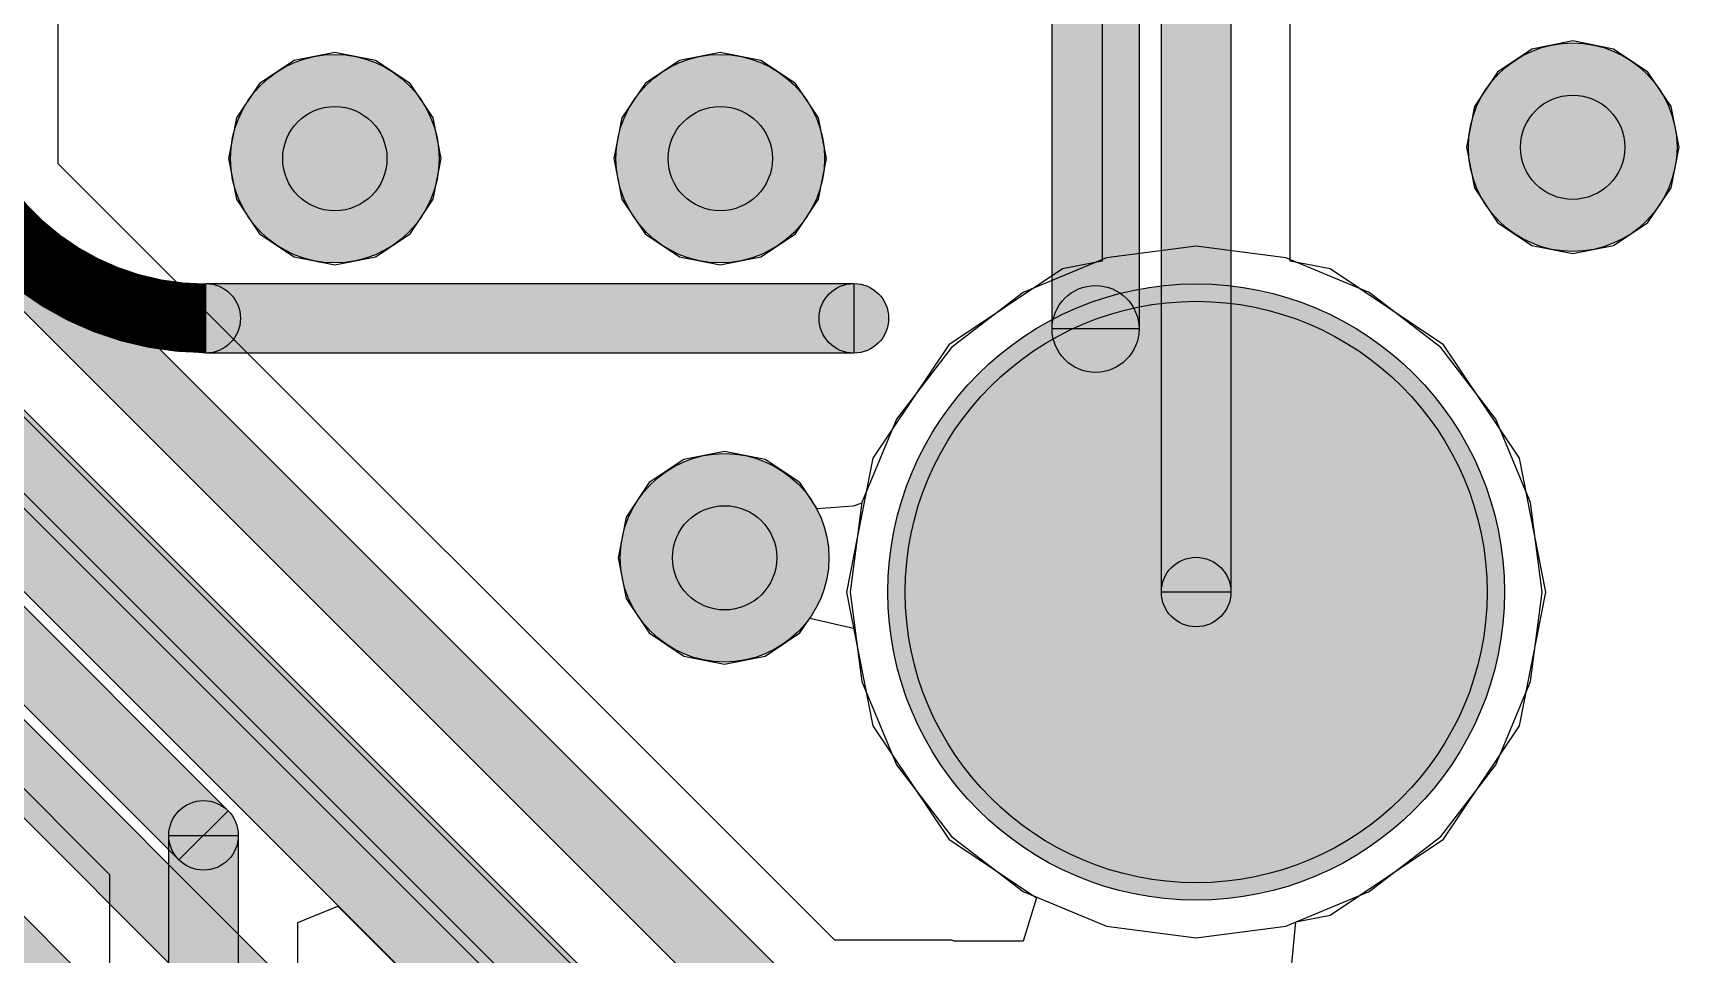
# Model space of a CAD drawing. Header units: millimetres. Extents: x -4 to 157, y -60 to 103.
# Drawn here: x 49.78 to 68.71, y -8.69 to 1.91 of the extents above; entities that cross this region are included whole.
import ezdxf

# ---------------------------------------------------------------- set-up
doc = ezdxf.new("R2010")
doc.units = ezdxf.units.MM
for name, color, linetype, true_color in [('BottomLayer', 5, 'Continuous', 0x0000ff), ('BottomSolder', 6, 'Continuous', 0xff00ff), ('MidLayer1', 7, 'Continuous', 0x7f0000), ('MidLayer2', 7, 'Continuous', 0x3f7f00), ('MultiLayer', 7, 'Continuous', 0xc0c0c0), ('TopLayer', 1, 'Continuous', 0xff0000), ('TopOverlay', 2, 'Continuous', 0xffff00), ('TopSolder', 7, 'Continuous', 0x7f007f)]:
    doc.layers.add(name, color=color, linetype=linetype, true_color=true_color)

msp = doc.modelspace()

# ---------------------------------------------------------------- hatches: boundary and pattern name
at = {"layer": 'BottomLayer', "true_color": 0x0000ff}
for points in [[(63.557, -4.528), (62.757, -4.528), (62.757, 4.399), (63.557, 4.399)], [(48.701, -0.33), (49.267, 0.236), (58.837, -9.334), (58.271, -9.9)], [(47.101, -0.993), (47.667, -0.427), (59.11, -11.87), (58.544, -12.435)], [(45.501, -1.655), (46.067, -1.09), (52.023, -7.046), (51.457, -7.611)], [(52.14, -12.205), (51.34, -12.205), (51.34, -7.328), (52.14, -7.328)]]:
    msp.add_hatch(color=5, dxfattribs=at).paths.add_polyline_path(points, flags=0)
h = msp.add_hatch(color=5, dxfattribs=at)
edge = h.paths.add_edge_path(flags=0)
edge.add_arc((67.488, 0.591), 1.2, 0, 360)
h = msp.add_hatch(color=5, dxfattribs=at)
edge = h.paths.add_edge_path(flags=0)
edge.add_arc((53.25, 0.46), 1.2, 0, 360)
h = msp.add_hatch(color=5, dxfattribs=at)
edge = h.paths.add_edge_path(flags=0)
edge.add_arc((57.683, 0.46), 1.2, 0, 360)
h = msp.add_hatch(color=5, dxfattribs=at)
edge = h.paths.add_edge_path(flags=0)
edge.add_arc((63.157, -4.528), 3.346, 0, 360)
h = msp.add_hatch(color=5, dxfattribs=at)
edge = h.paths.add_edge_path(flags=0)
edge.add_arc((57.733, -4.134), 1.2, 0, 360)
h = msp.add_hatch(color=5, dxfattribs=at)
edge = h.paths.add_edge_path(flags=0)
edge.add_arc((63.157, -4.528), 0.4, 0, 360)
h = msp.add_hatch(color=5, dxfattribs=at)
edge = h.paths.add_edge_path(flags=0)
edge.add_arc((51.74, -7.328), 0.4, 0, 360)
h = msp.add_hatch(color=5, dxfattribs=at)
edge = h.paths.add_edge_path(flags=0)
edge.add_arc((51.74, -7.328), 0.4, 0, 360)
at = {"layer": 'BottomSolder', "true_color": 0xff00ff}
h = msp.add_hatch(color=6, dxfattribs=at)
edge = h.paths.add_edge_path(flags=0)
edge.add_arc((63.157, -4.528), 3.546, 0, 360)
at = {"layer": 'MidLayer1', "true_color": 0x7f0000}
h = msp.add_hatch(color=16, dxfattribs=at)
edge = h.paths.add_edge_path(flags=0)
edge.add_arc((67.488, 0.591), 1.2, 0, 360)
h = msp.add_hatch(color=16, dxfattribs=at)
edge = h.paths.add_edge_path(flags=0)
edge.add_arc((53.25, 0.46), 1.2, 0, 360)
h = msp.add_hatch(color=16, dxfattribs=at)
edge = h.paths.add_edge_path(flags=0)
edge.add_arc((57.683, 0.46), 1.2, 0, 360)
h = msp.add_hatch(color=16, dxfattribs=at)
edge = h.paths.add_edge_path(flags=0)
edge.add_arc((63.157, -4.528), 3.346, 0, 360)
h = msp.add_hatch(color=16, dxfattribs=at)
edge = h.paths.add_edge_path(flags=0)
edge.add_arc((57.733, -4.134), 1.2, 0, 360)
at = {"layer": 'MidLayer2', "true_color": 0x3f7f00}
h = msp.add_hatch(color=76, dxfattribs=at)
edge = h.paths.add_edge_path(flags=0)
edge.add_arc((67.488, 0.591), 0.6, 0, 360)
h = msp.add_hatch(color=76, dxfattribs=at)
edge = h.paths.add_edge_path(flags=0)
edge.add_arc((53.25, 0.46), 0.6, 0, 360)
h = msp.add_hatch(color=76, dxfattribs=at)
edge = h.paths.add_edge_path(flags=0)
edge.add_arc((57.683, 0.46), 0.6, 0, 360)
h = msp.add_hatch(color=76, dxfattribs=at)
edge = h.paths.add_edge_path(flags=0)
edge.add_arc((63.157, -4.528), 3.346, 0, 360)
h = msp.add_hatch(color=76, dxfattribs=at)
edge = h.paths.add_edge_path(flags=0)
edge.add_arc((57.733, -4.134), 0.6, 0, 360)
at = {"layer": 'MultiLayer', "true_color": 0xc0c0c0}
h = msp.add_hatch(color=9, dxfattribs=at)
edge = h.paths.add_edge_path(flags=0)
edge.add_arc((63.157, -4.528), 3.346, 0, 360)
at = {"layer": 'TopLayer', "true_color": 0xff0000}
for points in [[(41.221, 3.93), (41.787, 4.495), (59.582, -13.3), (59.016, -13.866)], [(38.821, 3.723), (39.387, 4.289), (58.575, -14.9), (58.01, -15.466)], [(37.221, 3.06), (37.787, 3.626), (57.913, -16.5), (57.347, -17.066)]]:
    msp.add_hatch(color=1, dxfattribs=at).paths.add_polyline_path(points, flags=0)
h = msp.add_hatch(color=1, dxfattribs=at)
edge = h.paths.add_edge_path(flags=0)
edge.add_arc((67.488, 0.591), 1.2, 0, 360)
h = msp.add_hatch(color=1, dxfattribs=at)
edge = h.paths.add_edge_path(flags=0)
edge.add_arc((53.25, 0.46), 1.2, 0, 360)
h = msp.add_hatch(color=1, dxfattribs=at)
edge = h.paths.add_edge_path(flags=0)
edge.add_arc((57.683, 0.46), 1.2, 0, 360)
h = msp.add_hatch(color=1, dxfattribs=at)
edge = h.paths.add_edge_path(flags=0)
edge.add_arc((63.157, -4.528), 3.346, 0, 360)
h = msp.add_hatch(color=1, dxfattribs=at)
edge = h.paths.add_edge_path(flags=0)
edge.add_arc((57.733, -4.134), 1.2, 0, 360)
at = {"layer": 'TopOverlay', "true_color": 0xffff00}
for points in [[(62.5, -1.5), (61.5, -1.5), (61.5, 6), (62.5, 6)], [(51.765, -1.778), (51.765, -0.978), (59.22, -0.978), (59.22, -1.778)]]:
    msp.add_hatch(color=2, dxfattribs=at).paths.add_polyline_path(points, flags=0)
h = msp.add_hatch(color=2, dxfattribs=at)
edge = h.paths.add_edge_path(flags=0)
edge.add_arc((51.765, -1.378), 0.4, 0, 360)
h = msp.add_hatch(color=2, dxfattribs=at)
edge = h.paths.add_edge_path(flags=0)
edge.add_arc((51.765, -1.378), 0.4, 0, 360)
h = msp.add_hatch(color=2, dxfattribs=at)
edge = h.paths.add_edge_path(flags=0)
edge.add_arc((59.22, -1.378), 0.4, 0, 360)
h = msp.add_hatch(color=2, dxfattribs=at)
edge = h.paths.add_edge_path(flags=0)
edge.add_arc((62, -1.5), 0.5, 0, 360)
at = {"layer": 'TopSolder', "true_color": 0x7f007f}
h = msp.add_hatch(color=216, dxfattribs=at)
edge = h.paths.add_edge_path(flags=0)
edge.add_arc((63.157, -4.528), 3.546, 0, 360)

# ---------------------------------------------------------------- linework, layer by layer
at = {"layer": 'BottomLayer'}
for p, q in [((50.067, 0.401), (50.067, 8.804)), ((62.075, 2.638), (62.075, -0.719)), ((64.24, -0.719), (64.24, 2.638)), ((59.003, -8.535), (50.067, 0.401)), ((62.075, -0.719), (61.618, -0.81)), ((64.697, -0.81), (64.24, -0.719)), ((61.618, -0.81), (60.312, -1.682)), ((66.003, -1.682), (64.697, -0.81)), ((60.312, -1.682), (59.44, -2.988)), ((66.875, -2.988), (66.003, -1.682)), ((45.019, -2.138), (50.658, -7.777)), ((59.44, -2.988), (59.134, -4.528)), ((67.181, -4.528), (66.875, -2.988)), ((59.134, -4.528), (59.44, -6.067)), ((66.875, -6.067), (67.181, -4.528)), ((59.44, -6.067), (60.312, -7.373)), ((66.003, -7.373), (66.875, -6.067)), ((60.312, -7.373), (61.319, -8.045)), ((64.697, -8.245), (66.003, -7.373)), ((50.658, -7.777), (50.658, -10.419)), ((52.823, -8.332), (53.285, -8.141)), ((53.285, -8.141), (56.448, -11.304)), ((61.319, -8.045), (61.167, -8.545)), ((64.253, -8.843), (64.304, -8.323)), ((64.304, -8.323), (64.697, -8.245)), ((52.823, -10.419), (52.823, -8.332)), ((59.412, -8.535), (59.003, -8.535)), ((60.348, -8.535), (59.412, -8.535)), ((59.412, -8.535), (59.412, -8.535)), ((59.412, -8.535), (59.412, -8.535)), ((60.374, -8.545), (60.348, -8.535)), ((60.348, -8.535), (60.348, -8.535)), ((61.167, -8.545), (60.374, -8.545))]:
    msp.add_line(p, q, dxfattribs=at)
at = {"layer": 'BottomLayer', "color": 5, "true_color": 0x0000ff}
for p, q in [((62.757, -4.528), (62.757, 4.399)), ((63.557, 4.399), (63.557, -4.528)), ((49.267, 0.236), (58.837, -9.334)), ((58.271, -9.9), (48.701, -0.33)), ((47.667, -0.427), (59.11, -11.87)), ((46.067, -1.09), (52.023, -7.046)), ((58.544, -12.435), (47.101, -0.993)), ((51.457, -7.611), (45.501, -1.655)), ((63.557, -4.528), (62.757, -4.528)), ((52.023, -7.046), (51.457, -7.611)), ((51.34, -12.205), (51.34, -7.328)), ((51.34, -7.328), (52.14, -7.328)), ((52.14, -7.328), (52.14, -12.205))]:
    msp.add_line(p, q, dxfattribs=at)
for centre, radius in [((67.488, 0.591), 1.2), ((53.25, 0.46), 1.2), ((57.683, 0.46), 1.2), ((63.157, -4.528), 3.346), ((57.733, -4.134), 1.2)]:
    msp.add_circle(centre, radius, dxfattribs=at)
at = {"layer": 'BottomLayer'}
for centre in [(63.157, -4.528), (51.74, -7.328), (51.74, -7.328)]:
    msp.add_circle(centre, 0.4, dxfattribs=at)
at = {"layer": 'BottomSolder', "color": 6, "true_color": 0xff00ff}
msp.add_circle((63.157, -4.528), 3.546, dxfattribs=at)
at = {"layer": 'MidLayer1'}
for p, q in [((63.157, -0.547), (62.127, -0.683)), ((64.188, -0.683), (63.157, -0.547)), ((62.127, -0.683), (61.167, -1.08)), ((65.148, -1.08), (64.188, -0.683)), ((61.167, -1.08), (60.343, -1.713)), ((65.972, -1.713), (65.148, -1.08)), ((60.343, -1.713), (59.71, -2.537)), ((66.605, -2.537), (65.972, -1.713)), ((59.71, -2.537), (59.313, -3.497)), ((67.002, -3.497), (66.605, -2.537)), ((59.313, -3.497), (59.177, -4.528)), ((67.138, -4.528), (67.002, -3.497)), ((59.177, -4.528), (59.313, -5.558)), ((67.002, -5.558), (67.138, -4.528)), ((59.313, -5.558), (59.71, -6.518)), ((66.605, -6.518), (67.002, -5.558)), ((59.71, -6.518), (60.343, -7.342)), ((65.972, -7.342), (66.605, -6.518)), ((60.343, -7.342), (61.167, -7.975)), ((65.148, -7.975), (65.972, -7.342)), ((61.167, -7.975), (62.127, -8.372)), ((64.188, -8.372), (65.148, -7.975)), ((62.127, -8.372), (63.157, -8.508)), ((63.157, -8.508), (64.188, -8.372))]:
    msp.add_line(p, q, dxfattribs=at)
at = {"layer": 'MidLayer1', "color": 16, "true_color": 0x7f0000}
for centre, radius in [((67.488, 0.591), 1.2), ((53.25, 0.46), 1.2), ((57.683, 0.46), 1.2), ((63.157, -4.528), 3.346), ((57.733, -4.134), 1.2)]:
    msp.add_circle(centre, radius, dxfattribs=at)
at = {"layer": 'MidLayer2'}
for p, q in [((67.02, 1.721), (66.623, 1.456)), ((67.488, 1.814), (67.02, 1.721)), ((67.956, 1.721), (67.488, 1.814)), ((68.353, 1.456), (67.956, 1.721)), ((52.782, 1.59), (52.385, 1.325)), ((53.25, 1.683), (52.782, 1.59)), ((53.718, 1.59), (53.25, 1.683)), ((54.115, 1.325), (53.718, 1.59)), ((57.215, 1.59), (56.818, 1.325)), ((57.683, 1.683), (57.215, 1.59)), ((58.151, 1.59), (57.683, 1.683)), ((58.548, 1.325), (58.151, 1.59)), ((66.623, 1.456), (66.358, 1.059)), ((68.619, 1.059), (68.353, 1.456)), ((52.385, 1.325), (52.12, 0.928)), ((54.38, 0.928), (54.115, 1.325)), ((56.818, 1.325), (56.552, 0.928)), ((58.813, 0.928), (58.548, 1.325)), ((66.358, 1.059), (66.265, 0.591)), ((68.712, 0.591), (68.619, 1.059)), ((52.12, 0.928), (52.026, 0.46)), ((54.474, 0.46), (54.38, 0.928)), ((56.552, 0.928), (56.459, 0.46)), ((58.906, 0.46), (58.813, 0.928)), ((66.265, 0.591), (66.358, 0.122)), ((68.619, 0.122), (68.712, 0.591)), ((52.026, 0.46), (52.12, -0.008)), ((54.38, -0.008), (54.474, 0.46)), ((56.459, 0.46), (56.552, -0.008)), ((58.813, -0.008), (58.906, 0.46)), ((66.358, 0.122), (66.623, -0.275)), ((68.353, -0.275), (68.619, 0.122)), ((52.12, -0.008), (52.385, -0.405)), ((54.115, -0.405), (54.38, -0.008)), ((56.552, -0.008), (56.818, -0.405)), ((58.548, -0.405), (58.813, -0.008)), ((66.623, -0.275), (67.02, -0.54)), ((67.956, -0.54), (68.353, -0.275)), ((52.385, -0.405), (52.782, -0.671)), ((53.718, -0.671), (54.115, -0.405)), ((56.818, -0.405), (57.215, -0.671)), ((58.151, -0.671), (58.548, -0.405)), ((63.157, -0.547), (62.127, -0.683)), ((64.188, -0.683), (63.157, -0.547)), ((67.02, -0.54), (67.488, -0.633)), ((67.488, -0.633), (67.956, -0.54)), ((52.782, -0.671), (53.25, -0.764)), ((53.25, -0.764), (53.718, -0.671)), ((57.215, -0.671), (57.683, -0.764)), ((57.683, -0.764), (58.151, -0.671)), ((62.127, -0.683), (61.167, -1.08)), ((65.148, -1.08), (64.188, -0.683)), ((61.167, -1.08), (60.343, -1.713)), ((65.972, -1.713), (65.148, -1.08)), ((60.343, -1.713), (59.71, -2.537)), ((66.605, -2.537), (65.972, -1.713)), ((59.71, -2.537), (59.313, -3.497)), ((67.002, -3.497), (66.605, -2.537)), ((57.264, -3.003), (56.867, -3.269)), ((57.733, -2.91), (57.264, -3.003)), ((58.201, -3.003), (57.733, -2.91)), ((58.598, -3.269), (58.201, -3.003)), ((56.867, -3.269), (56.602, -3.666)), ((58.799, -3.57), (58.598, -3.269)), ((59.213, -3.541), (58.799, -3.57)), ((59.312, -3.506), (59.213, -3.541)), ((59.313, -3.497), (59.312, -3.506)), ((67.138, -4.528), (67.002, -3.497)), ((56.602, -3.666), (56.509, -4.134)), ((56.509, -4.134), (56.602, -4.602)), ((67.002, -5.558), (67.138, -4.528)), ((56.602, -4.602), (56.867, -4.999)), ((58.598, -4.999), (58.712, -4.828)), ((58.712, -4.828), (59.232, -4.949)), ((56.867, -4.999), (57.264, -5.264)), ((58.201, -5.264), (58.598, -4.999)), ((59.232, -4.949), (59.313, -5.558)), ((57.264, -5.264), (57.733, -5.357)), ((57.733, -5.357), (58.201, -5.264)), ((59.313, -5.558), (59.71, -6.518)), ((66.605, -6.518), (67.002, -5.558)), ((59.71, -6.518), (60.343, -7.342)), ((65.972, -7.342), (66.605, -6.518)), ((60.343, -7.342), (61.167, -7.975)), ((65.148, -7.975), (65.972, -7.342)), ((61.167, -7.975), (62.127, -8.372)), ((64.188, -8.372), (65.148, -7.975)), ((62.127, -8.372), (63.157, -8.508)), ((63.157, -8.508), (64.188, -8.372))]:
    msp.add_line(p, q, dxfattribs=at)
at = {"layer": 'MidLayer2', "color": 76, "true_color": 0x3f7f00}
for centre, radius in [((67.488, 0.591), 0.6), ((53.25, 0.46), 0.6), ((57.683, 0.46), 0.6), ((63.157, -4.528), 3.346), ((57.733, -4.134), 0.6)]:
    msp.add_circle(centre, radius, dxfattribs=at)
at = {"layer": 'MultiLayer', "color": 9, "true_color": 0xc0c0c0}
msp.add_circle((63.157, -4.528), 3.346, dxfattribs=at)
at = {"layer": 'TopLayer', "color": 1, "true_color": 0xff0000}
for p, q in [((41.787, 4.495), (59.582, -13.3)), ((39.387, 4.289), (58.575, -14.9)), ((59.016, -13.866), (41.221, 3.93)), ((37.787, 3.626), (57.913, -16.5)), ((58.01, -15.466), (38.821, 3.723))]:
    msp.add_line(p, q, dxfattribs=at)
at = {"layer": 'TopLayer'}
for p, q in [((59.722, -12.563), (43.064, 4.095)), ((63.157, -0.547), (62.127, -0.683)), ((64.188, -0.683), (63.157, -0.547)), ((62.127, -0.683), (61.167, -1.08)), ((65.148, -1.08), (64.188, -0.683)), ((61.167, -1.08), (60.343, -1.713)), ((65.972, -1.713), (65.148, -1.08)), ((60.343, -1.713), (59.71, -2.537)), ((66.605, -2.537), (65.972, -1.713)), ((59.71, -2.537), (59.313, -3.497)), ((67.002, -3.497), (66.605, -2.537)), ((59.313, -3.497), (59.177, -4.528)), ((67.138, -4.528), (67.002, -3.497)), ((59.177, -4.528), (59.313, -5.558)), ((67.002, -5.558), (67.138, -4.528)), ((59.313, -5.558), (59.71, -6.518)), ((66.605, -6.518), (67.002, -5.558)), ((59.71, -6.518), (60.343, -7.342)), ((65.972, -7.342), (66.605, -6.518)), ((60.343, -7.342), (61.167, -7.975)), ((65.148, -7.975), (65.972, -7.342)), ((61.167, -7.975), (62.127, -8.372)), ((64.188, -8.372), (65.148, -7.975)), ((62.127, -8.372), (63.157, -8.508)), ((63.157, -8.508), (64.188, -8.372))]:
    msp.add_line(p, q, dxfattribs=at)
at = {"layer": 'TopLayer', "color": 1, "true_color": 0xff0000}
for centre, radius in [((67.488, 0.591), 1.2), ((53.25, 0.46), 1.2), ((57.683, 0.46), 1.2), ((63.157, -4.528), 3.346), ((57.733, -4.134), 1.2)]:
    msp.add_circle(centre, radius, dxfattribs=at)
at = {"layer": 'TopOverlay', "color": 2, "true_color": 0xffff00}
for p, q in [((61.5, -1.5), (61.5, 6)), ((62.5, 6), (62.5, -1.5)), ((51.765, -1.778), (51.765, -0.978)), ((51.765, -0.978), (59.22, -0.978)), ((59.22, -0.978), (59.22, -1.778)), ((62.5, -1.5), (61.5, -1.5)), ((59.22, -1.778), (51.765, -1.778))]:
    msp.add_line(p, q, dxfattribs=at)
at = {"layer": 'TopOverlay'}
msp.add_lwpolyline([(51.765, -1.378, 0.8, 0.8, -0.414214), (48.591, 1.796, 0.8, 0.8, 0)], format="xyseb", dxfattribs=at)
for centre, radius in [((51.765, -1.378), 0.4), ((51.765, -1.378), 0.4), ((59.22, -1.378), 0.4), ((62, -1.5), 0.5)]:
    msp.add_circle(centre, radius, dxfattribs=at)
at = {"layer": 'TopSolder', "color": 216, "true_color": 0x7f007f}
msp.add_circle((63.157, -4.528), 3.546, dxfattribs=at)

doc.saveas('drawing.dxf')
